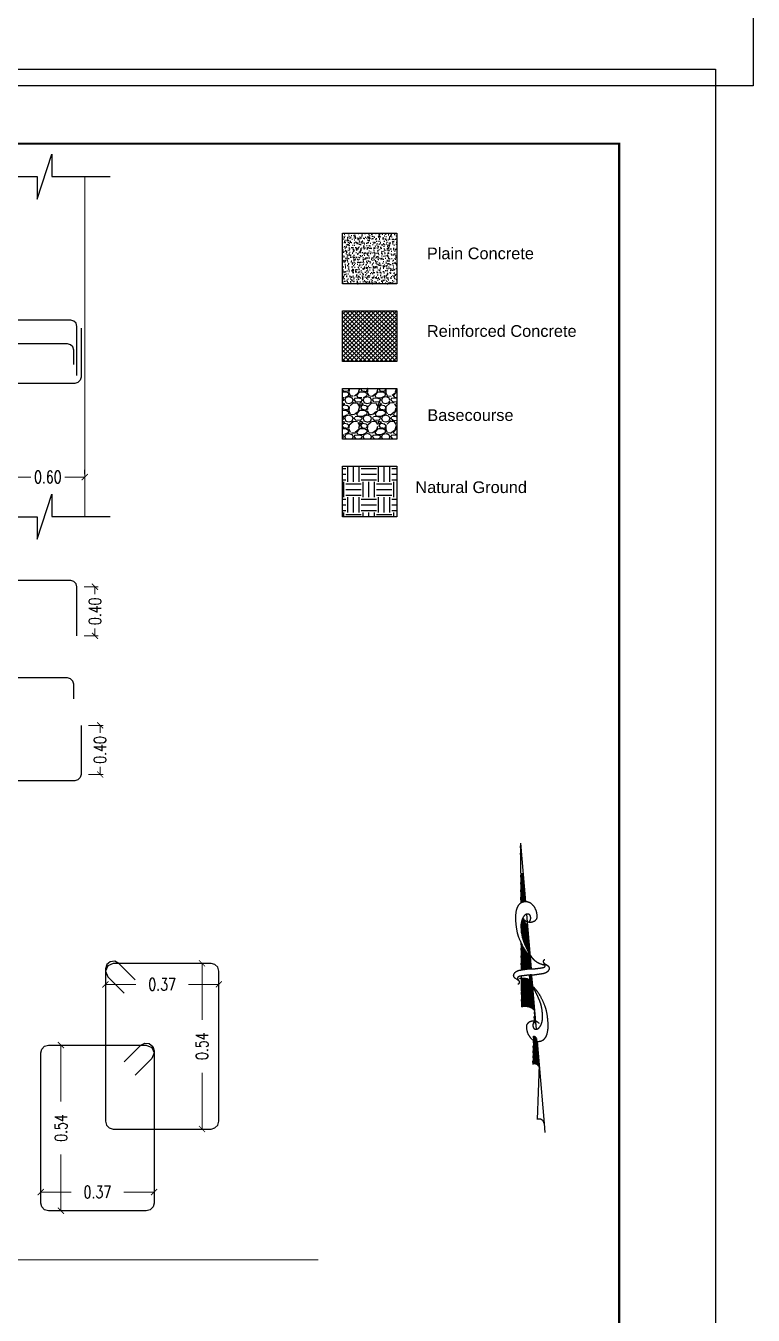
# Model space of a CAD drawing. Extents: x 166525 to 167198, y 178739 to 179747.
# Drawn here: x 167091.81 to 167103.66, y 179248.73 to 179269.75 of the extents above; entities that cross this region are included whole.
import ezdxf

# ---------------------------------------------------------------- set-up
doc = ezdxf.new("R2010")
doc.units = 0
doc.header["$MEASUREMENT"] = 0
doc.linetypes.add('AUSGEZOGEN', pattern=[0])
doc.linetypes.add('HIDDEN', pattern=[9.525, 6.35, -3.175])
doc.layers.get('0').update_dxf_attribs({"linetype": 'CONTINUOUS'})
doc.layers.get('DEFPOINTS').update_dxf_attribs({"linetype": 'CONTINUOUS'})
for name, color, linetype in [('000FRAME', 7, 'CONTINUOUS'), ('006COL', 5, 'CONTINUOUS'), ('007HATH', 8, 'CONTINUOUS'), ('1622', 7, 'HIDDEN'), ('COVER', 7, 'CONTINUOUS'), ('EBENE0', 7, 'AUSGEZOGEN'), ('FRAME', 2, 'CONTINUOUS'), ('Line 1', 2, 'CONTINUOUS'), ('MHATCH', 8, 'CONTINUOUS'), ('REBARS', 2, 'CONTINUOUS'), ('TXT', 6, 'CONTINUOUS')]:
    doc.layers.add(name, color=color, linetype=linetype)
doc.layers.add('BEAM', color=6, linetype='CONTINUOUS', lineweight=13)
doc.styles.add('DIM', font='simplex.shx', dxfattribs={"width": 0.75})
doc.dimstyles.new('MUTASIM', dxfattribs={"dimscale": 0.9995, "dimtxt": 0.2, "dimasz": 0.1, "dimexe": 0.05, "dimexo": 0.12, "dimgap": 0.05, "dimtad": 0, "dimzin": 0, "dimdsep": 46, "dimtxsty": 'DIM', "dimblk": 'ARCHTICK', "dimcen": 0.09, "dimclrd": 35, "dimclre": 33, "dimclrt": 256, "dimazin": 0, "dimtfac": 1, "dimtofl": 0, "dimtmove": 1, "dimatfit": 3, "dimfxl": 0.18, "dimtolj": 1, "dimtzin": 0, "dimlwd": 13, "dimlwe": 9, "dimarcsym": 0})

# ---------------------------------------------------------------- blocks, each defined once
blk = doc.blocks.new('_ARCHTICK')
at = {"color": 0, "linetype": 'ByBlock', "const_width": 0.15}
blk.add_lwpolyline([(-0.5, -0.5), (0.5, 0.5)], dxfattribs=at)
blk = doc.blocks.new('*D1808')
at = {"layer": 'BEAM', "color": 33, "lineweight": 9, "transparency": 16777216}
for p, q in [((167094.708, 179254.465), (167094.631, 179254.465)), ((167094.708, 179251.765), (167094.631, 179251.765))]:
    blk.add_line(p, q, dxfattribs=at)
at = {"layer": 'BEAM', "color": 35, "lineweight": 13, "transparency": 16777216}
for p, q in [((167094.681, 179254.465), (167094.681, 179253.546)), ((167094.681, 179251.765), (167094.681, 179252.683))]:
    blk.add_line(p, q, dxfattribs=at)
at = {"layer": 'DEFPOINTS', "color": 0, "transparency": 16777216}
for p in [(167094.681, 179254.465), (167094.828, 179254.465), (167094.828, 179251.765)]:
    blk.add_point(p, dxfattribs=at)
at = {"layer": 'BEAM', "color": 35, "lineweight": 13, "transparency": 16777216, "xscale": 0.09995000000000001, "yscale": 0.09995000000000001, "zscale": 0.09995000000000001}
for p, rotation in [((167094.681, 179254.465), 90), ((167094.681, 179251.765), 270)]:
    blk.add_blockref('_ARCHTICK', p, dxfattribs=dict(at, rotation=rotation))
at = {"layer": 'BEAM', "transparency": 16777216, "insert": (167094.681, 179253.115), "char_height": 0.1999, "attachment_point": 5, "rotation": 90, "style": 'DIM'}
blk.add_mtext('\\A1;0.54', dxfattribs=at)
blk = doc.blocks.new('*D1809')
at = {"layer": 'BEAM', "color": 33, "lineweight": 9, "transparency": 16777216}
for p, q in [((167093.106, 179254.218), (167093.106, 179254.073)), ((167094.955, 179254.218), (167094.955, 179254.073))]:
    blk.add_line(p, q, dxfattribs=at)
at = {"layer": 'BEAM', "color": 35, "lineweight": 13, "transparency": 16777216}
for p, q in [((167093.106, 179254.123), (167093.602, 179254.123)), ((167094.955, 179254.123), (167094.459, 179254.123))]:
    blk.add_line(p, q, dxfattribs=at)
at = {"layer": 'DEFPOINTS', "color": 0, "transparency": 16777216}
for p in [(167093.106, 179254.338), (167094.955, 179254.338), (167094.955, 179254.123)]:
    blk.add_point(p, dxfattribs=at)
at = {"layer": 'BEAM', "color": 35, "lineweight": 13, "transparency": 16777216, "xscale": 0.09995000000000001, "yscale": 0.09995000000000001, "zscale": 0.09995000000000001, "rotation": 180}
blk.add_blockref('_ARCHTICK', (167093.106, 179254.123), dxfattribs=at)
at = {"layer": 'BEAM', "color": 35, "lineweight": 13, "transparency": 16777216, "xscale": 0.09995000000000001, "yscale": 0.09995000000000001, "zscale": 0.09995000000000001}
blk.add_blockref('_ARCHTICK', (167094.955, 179254.123), dxfattribs=at)
at = {"layer": 'BEAM', "transparency": 16777216, "insert": (167094.031, 179254.123), "char_height": 0.1999, "attachment_point": 5, "style": 'DIM'}
blk.add_mtext('\\A1;0.37', dxfattribs=at)
blk = doc.blocks.new('*D1810')
at = {"layer": 'BEAM', "color": 33, "lineweight": 9, "transparency": 16777216}
for p, q in [((167092.052, 179250.678), (167092.052, 179250.787)), ((167093.9, 179250.678), (167093.9, 179250.787))]:
    blk.add_line(p, q, dxfattribs=at)
at = {"layer": 'BEAM', "color": 35, "lineweight": 13, "transparency": 16777216}
for p, q in [((167092.052, 179250.737), (167092.547, 179250.737)), ((167093.9, 179250.737), (167093.404, 179250.737))]:
    blk.add_line(p, q, dxfattribs=at)
at = {"layer": 'DEFPOINTS', "color": 0, "transparency": 16777216}
for p in [(167092.052, 179250.558), (167093.9, 179250.737), (167093.9, 179250.558)]:
    blk.add_point(p, dxfattribs=at)
at = {"layer": 'BEAM', "color": 35, "lineweight": 13, "transparency": 16777216, "xscale": 0.09995000000000001, "yscale": 0.09995000000000001, "zscale": 0.09995000000000001, "rotation": 180}
blk.add_blockref('_ARCHTICK', (167092.052, 179250.737), dxfattribs=at)
at = {"layer": 'BEAM', "color": 35, "lineweight": 13, "transparency": 16777216, "xscale": 0.09995000000000001, "yscale": 0.09995000000000001, "zscale": 0.09995000000000001}
blk.add_blockref('_ARCHTICK', (167093.9, 179250.737), dxfattribs=at)
at = {"layer": 'BEAM', "transparency": 16777216, "insert": (167092.976, 179250.737), "char_height": 0.1999, "attachment_point": 5, "style": 'DIM'}
blk.add_mtext('\\A1;0.37', dxfattribs=at)
blk = doc.blocks.new('*D1811')
at = {"layer": 'BEAM', "color": 33, "lineweight": 9, "transparency": 16777216}
for p, q in [((167092.299, 179253.131), (167092.431, 179253.131)), ((167092.299, 179250.431), (167092.431, 179250.431))]:
    blk.add_line(p, q, dxfattribs=at)
at = {"layer": 'BEAM', "color": 35, "lineweight": 13, "transparency": 16777216}
for p, q in [((167092.381, 179253.131), (167092.381, 179252.213)), ((167092.381, 179250.431), (167092.381, 179251.349))]:
    blk.add_line(p, q, dxfattribs=at)
at = {"layer": 'DEFPOINTS', "color": 0, "transparency": 16777216}
for p in [(167092.179, 179253.131), (167092.381, 179253.131), (167092.179, 179250.431)]:
    blk.add_point(p, dxfattribs=at)
at = {"layer": 'BEAM', "color": 35, "lineweight": 13, "transparency": 16777216, "xscale": 0.09995000000000001, "yscale": 0.09995000000000001, "zscale": 0.09995000000000001}
for p, rotation in [((167092.381, 179253.131), 90), ((167092.381, 179250.431), 270)]:
    blk.add_blockref('_ARCHTICK', p, dxfattribs=dict(at, rotation=rotation))
at = {"layer": 'BEAM', "transparency": 16777216, "insert": (167092.381, 179251.781), "char_height": 0.1999, "attachment_point": 5, "rotation": 90, "style": 'DIM'}
blk.add_mtext('\\A1;0.54', dxfattribs=at)
blk = doc.blocks.new('*D1614')
at = {"layer": 'BEAM', "color": 33, "lineweight": 9, "transparency": 16777216}
for p, q in [((167091.568, 179262.511), (167091.568, 179262.441)), ((167092.768, 179262.511), (167092.768, 179262.441))]:
    blk.add_line(p, q, dxfattribs=at)
at = {"layer": 'BEAM', "color": 35, "lineweight": 13, "transparency": 16777216}
for p, q in [((167091.568, 179262.391), (167091.89, 179262.391)), ((167092.768, 179262.391), (167092.447, 179262.391))]:
    blk.add_line(p, q, dxfattribs=at)
at = {"layer": 'DEFPOINTS', "color": 0, "transparency": 16777216}
for p in [(167091.568, 179262.391), (167092.768, 179262.391), (167092.768, 179262.391)]:
    blk.add_point(p, dxfattribs=at)
at = {"layer": 'BEAM', "color": 35, "lineweight": 13, "transparency": 16777216, "xscale": 0.09995000000000001, "yscale": 0.09995000000000001, "zscale": 0.09995000000000001, "rotation": 180}
blk.add_blockref('_ARCHTICK', (167091.568, 179262.391), dxfattribs=at)
at = {"layer": 'BEAM', "color": 35, "lineweight": 13, "transparency": 16777216, "xscale": 0.09995000000000001, "yscale": 0.09995000000000001, "zscale": 0.09995000000000001}
blk.add_blockref('_ARCHTICK', (167092.768, 179262.391), dxfattribs=at)
at = {"layer": 'BEAM', "transparency": 16777216, "insert": (167092.168, 179262.391), "char_height": 0.1999, "attachment_point": 5, "style": 'DIM'}
blk.add_mtext('\\A1;0.60', dxfattribs=at)
blk = doc.blocks.new('*D1813')
at = {"layer": 'BEAM', "color": 33, "lineweight": 9, "transparency": 16777216}
for p, q in [((167092.762, 179260.603), (167092.986, 179260.603)), ((167092.762, 179259.803), (167092.986, 179259.803))]:
    blk.add_line(p, q, dxfattribs=at)
at = {"layer": 'BEAM', "color": 35, "lineweight": 13, "transparency": 16777216}
for p, q in [((167092.936, 179260.603), (167092.936, 179260.481)), ((167092.936, 179259.803), (167092.936, 179259.924))]:
    blk.add_line(p, q, dxfattribs=at)
at = {"layer": 'DEFPOINTS', "color": 0, "transparency": 16777216}
for p in [(167092.642, 179260.603), (167092.642, 179259.803), (167092.936, 179259.803)]:
    blk.add_point(p, dxfattribs=at)
at = {"layer": 'BEAM', "color": 35, "lineweight": 13, "transparency": 16777216, "xscale": 0.09995000000000001, "yscale": 0.09995000000000001, "zscale": 0.09995000000000001}
for p, rotation in [((167092.936, 179260.603), 90), ((167092.936, 179259.803), 270)]:
    blk.add_blockref('_ARCHTICK', p, dxfattribs=dict(at, rotation=rotation))
at = {"layer": 'BEAM', "transparency": 16777216, "insert": (167092.936, 179260.203), "char_height": 0.1999, "attachment_point": 5, "rotation": 90, "style": 'DIM'}
blk.add_mtext('\\A1;0.40', dxfattribs=at)
blk = doc.blocks.new('*D1814')
at = {"layer": 'BEAM', "color": 33, "lineweight": 9, "transparency": 16777216}
for p, q in [((167092.829, 179258.344), (167093.07, 179258.344)), ((167092.829, 179257.544), (167093.07, 179257.544))]:
    blk.add_line(p, q, dxfattribs=at)
at = {"layer": 'BEAM', "color": 35, "lineweight": 13, "transparency": 16777216}
for p, q in [((167093.02, 179258.344), (167093.02, 179258.222)), ((167093.02, 179257.544), (167093.02, 179257.666))]:
    blk.add_line(p, q, dxfattribs=at)
at = {"layer": 'DEFPOINTS', "color": 0, "transparency": 16777216}
for p in [(167092.709, 179258.344), (167092.709, 179257.544), (167093.02, 179257.544)]:
    blk.add_point(p, dxfattribs=at)
at = {"layer": 'BEAM', "color": 35, "lineweight": 13, "transparency": 16777216, "xscale": 0.09995000000000001, "yscale": 0.09995000000000001, "zscale": 0.09995000000000001}
for p, rotation in [((167093.02, 179258.344), 90), ((167093.02, 179257.544), 270)]:
    blk.add_blockref('_ARCHTICK', p, dxfattribs=dict(at, rotation=rotation))
at = {"layer": 'BEAM', "transparency": 16777216, "insert": (167093.02, 179257.944), "char_height": 0.1999, "attachment_point": 5, "rotation": 90, "style": 'DIM'}
blk.add_mtext('\\A1;0.40', dxfattribs=at)
blk = doc.blocks.new('*X247')
for p, q in [((3076.61, 780.5), (3078.15, 780.5)), ((3076.62, 780.37), (3079.78, 780.37)), ((3076.62, 780.25), (3081.41, 780.25)), ((3076.63, 780.12), (3082.51, 780.12)), ((3076.63, 780), (3082.18, 780)), ((3076.64, 779.87), (3081.86, 779.87)), ((3076.64, 779.75), (3081.54, 779.75)), ((3076.65, 779.62), (3081.32, 779.62)), ((3076.65, 779.5), (3081.12, 779.5)), ((3076.66, 779.38), (3080.91, 779.38)), ((3076.66, 779.25), (3080.7, 779.25)), ((3076.67, 779.12), (3080.49, 779.12)), ((3076.67, 779), (3080.28, 779)), ((3076.68, 778.88), (3080.11, 778.88)), ((3076.68, 778.75), (3079.95, 778.75)), ((3076.69, 778.62), (3079.78, 778.62)), ((3076.69, 778.5), (3079.62, 778.5))]:
    blk.add_line(p, q)
blk = doc.blocks.new('*X248')
for p, q in [((3080.02, 778.5), (3088.76, 778.5)), ((3080.3, 778.62), (3088.68, 778.62)), ((3080.58, 778.75), (3088.59, 778.75)), ((3080.86, 778.88), (3088.51, 778.88)), ((3081.19, 779), (3088.42, 779)), ((3081.53, 779.12), (3088.28, 779.12)), ((3081.87, 779.25), (3088.06, 779.25)), ((3082.21, 779.38), (3087.85, 779.38)), ((3082.58, 779.5), (3087.64, 779.5)), ((3083.06, 779.62), (3087.25, 779.62)), ((3083.71, 779.75), (3086.79, 779.75)), ((3084.78, 779.88), (3085.13, 779.88))]:
    blk.add_line(p, q)
blk = doc.blocks.new('*X249')
for p, q in [((3091.38, 779.38), (3092.65, 779.38)), ((3091.4, 779.25), (3094.25, 779.25)), ((3091.43, 779.12), (3095.86, 779.12)), ((3091.46, 779), (3097.47, 779)), ((3091.49, 778.88), (3099.07, 778.88)), ((3091.5, 778.75), (3100.68, 778.75)), ((3091.52, 778.62), (3102.29, 778.62)), ((3091.53, 778.5), (3103.9, 778.5))]:
    blk.add_line(p, q)
blk = doc.blocks.new('*X250')
for p, q in [((3068.54, 781.25), (3068.54, 781.25)), ((3067.58, 778.5), (3072.76, 778.5)), ((3067.72, 778.62), (3072.95, 778.62)), ((3067.86, 778.75), (3073.15, 778.75)), ((3067.96, 778.88), (3073.34, 778.88)), ((3068.06, 779), (3075.37, 779)), ((3068.15, 779.12), (3075.37, 779.12)), ((3068.23, 779.25), (3075.37, 779.25)), ((3068.3, 779.37), (3075.37, 779.37)), ((3068.37, 779.5), (3075.37, 779.5)), ((3068.41, 779.62), (3075.37, 779.62)), ((3068.45, 779.75), (3075.36, 779.75)), ((3068.49, 779.88), (3075.35, 779.88)), ((3068.51, 780), (3075.35, 780)), ((3068.53, 780.12), (3075.34, 780.12)), ((3068.54, 781.12), (3070.15, 781.12)), ((3068.55, 781), (3071.75, 781)), ((3068.55, 780.87), (3073.36, 780.87)), ((3068.55, 780.25), (3075.33, 780.25)), ((3068.56, 780.75), (3074.97, 780.75)), ((3068.56, 780.62), (3075.3, 780.62)), ((3068.56, 780.5), (3075.31, 780.5)), ((3068.56, 780.37), (3075.32, 780.37)), ((3072.97, 778.5), (3075.36, 778.5)), ((3073.11, 778.62), (3075.36, 778.62)), ((3073.24, 778.75), (3075.37, 778.75)), ((3073.38, 778.88), (3075.37, 778.88))]:
    blk.add_line(p, q)
blk = doc.blocks.new('*X251')
for p, q in [((3042.85, 778.5), (3055.11, 778.5)), ((3043.11, 778.62), (3054.04, 778.62)), ((3043.27, 778.75), (3052.96, 778.75)), ((3043.38, 778.88), (3051.89, 778.88)), ((3043.46, 779), (3050.82, 779)), ((3043.52, 779.12), (3049.75, 779.12)), ((3043.56, 779.25), (3048.68, 779.25)), ((3043.57, 779.75), (3044.39, 779.75)), ((3043.58, 779.38), (3047.61, 779.38)), ((3043.59, 779.62), (3045.46, 779.62)), ((3043.59, 779.5), (3046.54, 779.5))]:
    blk.add_line(p, q)
blk = doc.blocks.new('A$C12DB153C')
for p, q in [((0.781, 12.46), (0.582, 9.895)), ((0.781, 12.46), (0.781, 9.931)), ((0.511, 8.989), (0.497, 8.815)), ((0.785, 9.399), (0.781, 7.041)), ((0.432, 7.986), (0.358, 7.014)), ((0.448, 8.19), (0.432, 7.986)), ((0.338, 6.768), (0.236, 5.451)), ((0.781, 6.781), (0.781, 6.749)), ((0.781, 6.749), (0.781, 6.305)), ((0.781, 6.26), (0.781, 6.107)), ((0.781, 6.107), (0.781, 5.257)), ((0.781, 5.257), (0.781, 4.447)), ((0.778, 3.924), (0.781, 2.92)), ((0.781, 2.92), (0.508, 0.584)), ((0.781, 2.92), (0.781, 0.389)), ((0.781, 0.389), (0.781, 0))]:
    blk.add_line(p, q)
for points in [[(0.676, 9.164, 0.077736), (0.764, 9.092, 0.07962), (0.868, 9.053, 0.096266), (1.012, 9.051, 0.100752), (1.141, 9.102, 0.224486), (1.229, 9.247, 0.11255), (1.191, 9.571, 0.100563), (1.05, 9.804, 0.134878), (0.877, 9.914, 0.132719), (0.65, 9.92, 0.155229), (0.484, 9.819, 0.101616), (0.362, 9.605, 0.067278), (0.295, 9.239, 0.034332), (0.306, 8.748, 0.050354), (0.37, 8.419, 0.032541), (0.525, 8.005, 0.044988), (0.682, 7.726, 0.025546), (0.788, 7.588, 0.017117), (0.963, 7.396, 0.06565), (1.105, 7.284, 0.042468), (1.356, 7.163)], [(0.87, 9.052, 0.076919), (0.918, 9.114, 0.080527), (0.944, 9.185, 0.088695), (0.946, 9.298, 0.141897), (0.915, 9.363, 0.152973), (0.856, 9.398, 0.126446), (0.774, 9.397, 0.120122), (0.692, 9.351, 0.080483), (0.606, 9.242, 0.067361), (0.526, 9.036, 0.059891), (0.497, 8.79, 0.028199), (0.516, 8.469, 0.039094), (0.561, 8.24, 0.016831), (0.608, 8.091, 0.008651), (0.715, 7.805, 0.03625), (0.784, 7.661, 0.021578), (0.927, 7.434)], [(1.401, 7.383, 0.155222), (1.341, 7.349, 0.230745), (1.327, 7.304, 0.039788), (1.337, 7.264, 0.040789), (1.353, 7.227, 0.05365), (1.371, 7.199, -0.067543), (1.39, 7.171, -0.159888), (1.397, 7.118, -0.204389), (1.374, 7.082, -0.067398), (1.339, 7.065, -0.052215), (1.289, 7.055, -0.013577), (1.202, 7.048, -0.005027), (0.966, 7.039, -0.010776), (0.904, 7.038, -0.005653), (0.785, 7.041)], [(0.785, 6.784, 0.004821), (0.897, 6.784, 0.00885), (0.957, 6.786, 0.005772), (1.183, 6.8, 0.010588), (1.306, 6.811, 0.071206), (1.407, 6.838, 0.064975), (1.507, 6.896, 0.103615), (1.56, 6.958, 0.157116), (1.57, 7.013, 0.084448), (1.553, 7.071, 0.119022), (1.525, 7.104), (1.413, 7.186), (1.35, 7.233)], [(0.785, 7.041, 0.004821), (0.674, 7.04, 0.00885), (0.613, 7.039, 0.005772), (0.387, 7.025, 0.010588), (0.264, 7.013, 0.071206), (0.163, 6.987, 0.064975), (0.064, 6.929, 0.103615), (0.01, 6.866, 0.157116), (0, 6.812, 0.084448), (0.018, 6.754, 0.119022), (0.046, 6.72), (0.158, 6.638), (0.221, 6.592)], [(0.169, 6.441, 0.155222), (0.229, 6.475, 0.230745), (0.243, 6.52, 0.039788), (0.233, 6.561, 0.040789), (0.218, 6.598, 0.05365), (0.199, 6.626, -0.067543), (0.18, 6.654, -0.159888), (0.173, 6.707, -0.204389), (0.197, 6.742, -0.067398), (0.232, 6.759, -0.052215), (0.281, 6.77, -0.013577), (0.368, 6.776, -0.005027), (0.605, 6.786, -0.010776), (0.667, 6.787, -0.005653), (0.785, 6.784)], [(0.932, 4.685, 0.077736), (0.843, 4.756, 0.07962), (0.739, 4.796, 0.096266), (0.595, 4.798, 0.100752), (0.467, 4.747, 0.224486), (0.378, 4.602, 0.11255), (0.416, 4.278, 0.100563), (0.557, 4.044, 0.134878), (0.731, 3.935, 0.132719), (0.957, 3.929, 0.155229), (1.123, 4.029, 0.101616), (1.246, 4.244, 0.067278), (1.312, 4.609, 0.034332), (1.301, 5.101, 0.050354), (1.237, 5.43, 0.032541), (1.082, 5.844, 0.044988), (0.925, 6.122, 0.025546), (0.819, 6.261, 0.017117), (0.644, 6.453, 0.06565), (0.502, 6.565, 0.042468), (0.251, 6.686)], [(0.737, 4.796, 0.076919), (0.689, 4.735, 0.080527), (0.663, 4.664, 0.088695), (0.661, 4.551, 0.141897), (0.692, 4.486, 0.152973), (0.751, 4.451, 0.126446), (0.833, 4.452, 0.120122), (0.915, 4.498, 0.080483), (1.001, 4.607, 0.067361), (1.081, 4.813, 0.059891), (1.11, 5.059, 0.028199), (1.091, 5.38, 0.039094), (1.046, 5.608, 0.016831), (0.999, 5.758, 0.008651), (0.893, 6.044, 0.03625), (0.824, 6.188, 0.021578), (0.681, 6.415)]]:
    blk.add_lwpolyline(points, format="xyb")
for centre, radius, start, end in [((0.339, 4.884), 0.578, 40.1394, 100.2647), ((0.574, 0.389), 0.208, 0.0614, 108.1897)]:
    blk.add_arc(centre, radius, start, end)
at = {"xscale": 0.1946880000177771, "yscale": 0.1946880000177771, "zscale": 0.1946880000177771, "rotation": 90}
for name, p in [('*X249', (152.336, -591.954)), ('*X248', (152.336, -591.954)), ('*X247', (152.336, -591.954)), ('*X250', (152.336, -591.954)), ('*X251', (152.336, -589.592))]:
    blk.add_blockref(name, p, dxfattribs=at)

msp = doc.modelspace()

# ---------------------------------------------------------------- hatches: boundary and pattern name
at = {"linetype": 'Continuous'}
h = msp.add_hatch(dxfattribs=at)
h.set_pattern_fill('EARTH', color=8, style=0)
h.set_pattern_definition([(0, (430.27345, 13.3449), (0.25, 0.25), [0.25, -0.25]), (0, (430.27345, 13.43866), (0.25, 0.25), [0.25, -0.25]), (0, (430.27345, 13.5324), (0.25, 0.25), [0.25, -0.25]), (90, (430.3047, 13.56366), (-0.25, 0.25), [0.25, -0.25]), (90, (430.39845, 13.56366), (-0.25, 0.25), [0.25, -0.25]), (90, (430.4922, 13.56366), (-0.25, 0.25), [0.25, -0.25])])
h.paths.add_polyline_path([(167097.8555, 179262.56971), (167096.97314, 179262.56971), (167096.97314, 179261.74306), (167097.8555, 179261.74306)])
at = {"layer": '006COL'}
h = msp.add_hatch(dxfattribs=at)
h.set_pattern_fill('ANSI37', color=8, scale=0.38995, angle=90, style=0)
h.set_pattern_definition([(135, (166966.49689, 179143.73791), (-0.034467066, -0.034467066), []), (225, (166966.49689, 179143.73791), (0.034467066, -0.034467066), [])])
h.paths.add_polyline_path([(167096.97314, 179265.10055), (167096.97314, 179264.27389), (167097.8555, 179264.27389), (167097.8555, 179265.10055)])
at = {"layer": '007HATH'}
h = msp.add_hatch(dxfattribs=at)
h.set_pattern_fill('AR-CONC', color=8, scale=0.015598, angle=270, style=0)
h.set_pattern_definition([(320, (166970.36789, 179142.98479), (-0.009788086, -0.11187834), [0.01169851, -0.12868361]), (265, (166970.36789, 179142.98479), (0.11732703, 0.02164245), [0.00935881, -0.10294689]), (10.451444, (166970.36707, 179142.97546), (0.10753894, -0.09023589), [0.009942204, -0.10936424]), (316.1842, (166970.39909, 179142.98479), (-0.02581772, -0.16646845), [0.01754777, -0.19302542]), (6.63564, (166970.39694, 179142.97091), (0.15194315, -0.1457887), [0.01491331, -0.16404645]), (261.18416, (166970.39909, 179142.98479), (0.15194315, -0.1457887), [0.01403821, -0.15442033]), (291, (166970.39129, 179142.96919), (-0.06280055, -0.09310564), [0.01169851, -0.12868361]), (236, (166970.39129, 179142.96919), (0.113109, -0.03795236), [0.00935881, -0.10294689]), (341.451445, (166970.38605, 179142.96143), (0.05030845, -0.131058), [0.0099422, -0.10936424]), (307.5, (166970.36789, 179142.984786), (0.051924828, -0.001896696), [0, -0.101699048, 0, -0.10450669, 0, -0.10333684]), (277.5, (166970.36789, 179142.984786), (0.061520392, -0.041033622), [0, -0.059584411, 0, -0.099359346, 0, -0.039384984]), (237.5, (166970.36789, 179143.01957), (-0.003518112, -0.083265695), [0, -0.038995034, 0, -0.121664505, 0, -0.16143944]), (227.5, (166970.36789, 179143.03517), (0.01561439, -0.090965457), [0, -0.050693544, 0, -0.08079771, 0, -0.1146454])])
h.paths.add_polyline_path([(167097.8555, 179266.36597), (167096.97314, 179266.36597), (167096.97314, 179265.53931), (167097.8555, 179265.53931)])
at = {"layer": 'Line 1', "linetype": 'Continuous'}
h = msp.add_hatch(dxfattribs=at)
h.set_pattern_fill('GRAVEL', color=8, scale=0.3, style=0)
h.set_pattern_definition([(228.012787504, (430.489452, 13.644909), (-2.4, -2.7), [0.0403608, -3.99572641412]), (184.969740728, (430.462452, 13.614909), (3.6, 0.3), [0.0692604, -6.85677742837]), (132.510447078, (430.393452, 13.608909), (3, -3.3), [0.0488364, -4.83480977883]), (267.273689006, (430.276452, 13.533909), (0.3, 6), [0.0630714, -6.2440674125]), (292.833654178, (430.273452, 13.470909), (-1.5, 3.6), [0.0618465, -6.12281193843]), (357.273689006, (430.297452, 13.413909), (-6, 0.3), [0.0630714, -6.2440674125]), (37.6942404667, (430.360452, 13.410909), (-3.9, -3), [0.0834087, -8.25745456467]), (72.255328375, (430.426452, 13.461909), (2.1, 6.6), [0.0787464, -7.79589644904]), (121.429565615, (430.450452, 13.536909), (-2.4, 3.9), [0.063285, -6.26522193292]), (175.236358309, (430.417452, 13.590909), (3.3, -0.3), [0.0722496, -3.54022877364]), (222.397437798, (430.345452, 13.596909), (-3.6, -3.3), [0.0934344, -9.25001250144]), (138.814074834, (430.573452, 13.53091), (-2.1, 1.8), [0.0318903, -3.15715344382]), (171.46923439, (430.549452, 13.551909), (3.9, -0.6), [0.0606711, -6.00645342485]), (225, (430.48945, 13.5609), (-3e-17, -0.3), [0.0424263, -0.3818377687]), (203.198590514, (430.468452, 13.59691), (1.5, 0.6), [0.0228474, -2.26188453176]), (291.801409486, (430.44745, 13.58791), (-0.3, 0.9), [0.0323109, -1.58323854214]), (30.963756532, (430.45945, 13.55791), (0.9, 0.6), [0.0524787, -1.69680686845]), (161.565051177, (430.50445, 13.58491), (0.6, -0.3), [0.0379473, -0.91073599805]), (16.389540334, (430.273452, 13.587909), (3, 0.9), [0.05316, -5.262853544]), (70.346175942, (430.324452, 13.602909), (-1.2000000000004, -3.300000000001), [0.0445983, -4.4152223242]), (293.198590514, (430.504452, 13.64491), (-0.6, 1.5), [0.0456945, -2.23903743176]), (343.610459666, (430.522452, 13.602909), (-3, 0.9), [0.05316, -5.262853544]), (339.44395478, (430.273452, 13.40191), (-1.5, 0.6), [0.051264, -2.5119371236]), (294.775140569, (430.321452, 13.383909), (-1.5, 3.3), [0.0429534, -4.252392919]), (66.801409486, (430.507452, 13.34491), (0.6, 1.5), [0.0456945, -2.23903743176]), (17.354024636, (430.525452, 13.386909), (-3.9, -1.2), [0.0502893, -4.97862708427]), (69.44395478, (430.360452, 13.34491), (-0.6, -1.5), [0.025632, -2.5375691236]), (101.309932474, (430.48945, 13.34491), (-0.3, 1.2), [0.015297, -1.51440885408]), (165.963756532, (430.48645, 13.35991), (0.9, -0.3), [0.0618465, -1.1750851877]), (186.009005957, (430.426452, 13.374909), (3, 0.3), [0.057315, -5.67417695236]), (303.690067526, (430.45945, 13.53091), (-0.3, 0.6), [0.0432666, -1.03839878264]), (353.157226587, (430.483452, 13.494909), (5.1, -0.6), [0.0755382, -7.4782687872]), (60.945395901, (430.558452, 13.48591), (-1.2, -2.1), [0.0308868, -3.0578022423]), (90, (430.57345, 13.5129), (-0.3, 0.3), [0.018, -0.282]), (120.256437164, (430.420452, 13.383909), (1.2, -2.1), [0.0416772, -4.12605599683]), (48.012787504, (430.399452, 13.419909), (2.4, 2.7), [0.0807216, -3.95536561412]), (0, (430.45345, 13.4799), (0.3, 0.3), [0.078, -0.222]), (325.304846469, (430.531452, 13.479909), (3, -2.1), [0.0474342, -4.69598229025]), (254.054604099, (430.570452, 13.45291), (-0.3, -1.2), [0.0436806, -2.1403523668]), (207.645975364, (430.558452, 13.410909), (-5.7, -3), [0.0711195, -7.04084225468]), (175.42607874, (430.495452, 13.377909), (-3.9, 0.3), [0.0752397, -7.4487220224])])
h.paths.add_polyline_path([(167097.8555, 179263.83513), (167096.97314, 179263.83513), (167096.97314, 179263.00847), (167097.8555, 179263.00847)])

# ---------------------------------------------------------------- linework, layer by layer
at = {"layer": '000FRAME', "color": 7}
for points in [[(167097.8555, 179266.36597), (167097.8555, 179265.53931), (167096.97314, 179265.53931), (167096.97314, 179266.36597)], [(167097.8555, 179265.10055), (167097.8555, 179264.27389), (167096.97314, 179264.27389), (167096.97314, 179265.10055)], [(167097.8555, 179263.83513), (167097.8555, 179263.00847), (167096.97314, 179263.00847), (167096.97314, 179263.83513)], [(167097.8555, 179262.56971), (167097.8555, 179261.74306), (167096.97314, 179261.74306), (167096.97314, 179262.56971)]]:
    msp.add_lwpolyline(points, close=True, dxfattribs=at)
at = {"layer": 'BEAM'}
msp.add_line((167092.76832, 179267.2915), (167092.76832, 179261.74675), dxfattribs=at)
at = {"layer": 'COVER', "flags": 128}
for points in [[(167043.74335, 179311.08886), (167103.6646, 179311.08886), (167103.6646, 179268.76636), (167043.74335, 179268.76636)], [(167043.12657, 179269.038), (167103.04782, 179269.038), (167103.04782, 179226.7155), (167043.12657, 179226.7155)]]:
    msp.add_lwpolyline(points, close=True, dxfattribs=at)
at = {"layer": 'EBENE0', "color": 8, "linetype": 'AUSGEZOGEN'}
for p, q in [((167091.99358, 179266.92332), (167092.23155, 179267.65482)), ((167092.23155, 179267.65482), (167092.23155, 179267.2915)), ((167091.11494, 179267.28907), (167091.99358, 179267.28907)), ((167091.99358, 179267.28907), (167091.99358, 179266.92332)), ((167092.23155, 179267.2915), (167093.1834, 179267.2915)), ((167091.99358, 179261.37856), (167092.23155, 179262.11007)), ((167092.23155, 179262.11007), (167092.23155, 179261.74675)), ((167091.11494, 179261.74432), (167091.99358, 179261.74432)), ((167091.99358, 179261.74432), (167091.99358, 179261.37856)), ((167092.23155, 179261.74675), (167093.1834, 179261.74675))]:
    msp.add_line(p, q, dxfattribs=at)
at = {"layer": 'FRAME', "color": 8, "linetype": 'Continuous', "lineweight": 0}
msp.add_line((167096.57581, 179249.63165), (167070.4189, 179249.63165), dxfattribs=at)
at = {"layer": 'MHATCH', "const_width": 0.03562, "flags": 128}
msp.add_lwpolyline([(167044.69407, 179267.82675), (167101.48032, 179267.82675), (167101.48032, 179227.92675), (167044.69407, 179227.92675)], close=True, dxfattribs=at)
at = {"layer": 'MHATCH'}
msp.add_lwpolyline([(167045.05032, 179267.82675), (167101.48032, 179267.82675), (167101.48032, 179227.92675)], dxfattribs=at)
at = {"layer": 'REBARS'}
for points in [[(167092.64186, 179264.04643), (167092.64186, 179264.84643), (167092.62825, 179264.89723), (167092.59106, 179264.93442), (167092.54026, 179264.94803), (167074.14266, 179264.94803), (167074.09186, 179264.93442), (167074.05467, 179264.89723), (167074.04106, 179264.84643), (167074.04106, 179264.04643)], [(167092.70902, 179264.8201), (167092.70902, 179264.0201), (167092.69541, 179263.9693), (167092.65822, 179263.93211), (167092.60742, 179263.9185), (167074.20982, 179263.9185), (167074.15902, 179263.93211), (167074.12183, 179263.9693), (167074.10822, 179264.0201), (167074.10822, 179264.8201)], [(167092.59016, 179264.22467), (167092.59016, 179264.46065), (167092.57655, 179264.51145), (167092.53936, 179264.54864), (167092.48856, 179264.56225), (167074.17144, 179264.56225), (167074.12064, 179264.54864), (167074.08345, 179264.51145), (167074.06984, 179264.46065), (167074.06984, 179264.22467)], [(167092.64186, 179259.80252), (167092.64186, 179260.60252), (167092.62825, 179260.65332), (167092.59106, 179260.69051), (167092.54026, 179260.70412), (167074.14266, 179260.70412), (167074.09186, 179260.69051), (167074.05467, 179260.65332), (167074.04106, 179260.60252), (167074.04106, 179259.80252)], [(167092.59016, 179258.77881), (167092.59016, 179259.01479), (167092.57655, 179259.06559), (167092.53936, 179259.10278), (167092.48856, 179259.11639), (167074.17144, 179259.11639), (167074.12064, 179259.10278), (167074.08345, 179259.06559), (167074.06984, 179259.01479), (167074.06984, 179258.77881)], [(167092.70902, 179258.34402), (167092.70902, 179257.54402), (167092.69541, 179257.49322), (167092.65822, 179257.45603), (167092.60742, 179257.44242), (167074.20982, 179257.44242), (167074.15902, 179257.45603), (167074.12183, 179257.49322), (167074.10822, 179257.54402), (167074.10822, 179258.34402)]]:
    msp.add_lwpolyline(points, dxfattribs=at)
for points in [[(167093.59265, 179254.19515, 0), (167093.32324, 179254.46456, 0), (167093.25823, 179254.49933, 0), (167093.18485, 179254.4921, 0), (167093.12785, 179254.44533, 0), (167093.10645, 179254.37477, 0), (167093.10645, 179251.89156, 0), (167093.12346, 179251.82806, 0), (167093.16995, 179251.78157, 0), (167093.23345, 179251.76456, 0), (167094.82767, 179251.76456, 0), (167094.89117, 179251.78157, 0), (167094.93766, 179251.82806, 0), (167094.95467, 179251.89156, 0), (167094.95467, 179254.33756, 0), (167094.93766, 179254.40106, 0), (167094.89117, 179254.44754, 0), (167094.82767, 179254.46456, 0), (167093.23345, 179254.46456, 0), (167093.14365, 179254.42736, 0), (167093.10645, 179254.33756, 0), (167093.14365, 179254.24776, 0), (167093.41306, 179253.97835, 0)], [(167093.41369, 179252.86155, 0), (167093.6831, 179253.13096, 0), (167093.74811, 179253.16573, 0), (167093.82149, 179253.1585, 0), (167093.87849, 179253.11173, 0), (167093.89989, 179253.04117, 0), (167093.89989, 179250.55796, 0), (167093.88287, 179250.49446, 0), (167093.83639, 179250.44797, 0), (167093.77289, 179250.43096, 0), (167092.17867, 179250.43096, 0), (167092.11517, 179250.44797, 0), (167092.06868, 179250.49446, 0), (167092.05167, 179250.55796, 0), (167092.05167, 179253.00396, 0), (167092.06868, 179253.06746, 0), (167092.11517, 179253.11394, 0), (167092.17867, 179253.13096, 0), (167093.77289, 179253.13096, 0), (167093.86269, 179253.09376, 0), (167093.89989, 179253.00396, 0), (167093.86269, 179252.91415, 0), (167093.59328, 179252.64475, 0)]]:
    msp.add_polyline3d(points, dxfattribs=at)

# ---------------------------------------------------------------- block references
at = {"layer": '1622', "color": 2, "linetype": 'Continuous', "xscale": 0.3800000000042175, "yscale": 0.3800000000042175, "zscale": 0.3800000000042175, "rotation": 4.7989117232226}
msp.add_blockref('A$C12DB153C', (167099.97198, 179251.68279), dxfattribs=at)

# ---------------------------------------------------------------- texts
at = {"layer": 'TXT', "color": 7, "char_height": 0.1904466, "width": 2.9052944, "attachment_point": 2}
for s, insert in [('{\\fArial|b0|i0|c0|p34;Plain Concrete}', (167099.21813, 179266.1327)), ('{\\fArial|b0|i0|c0|p34;Reinforced Concrete}', (167099.56591, 179264.86728)), ('{\\fArial|b0|i0|c0|p34;Basecourse }', (167099.0558, 179263.49681)), ('{\\fArial|b0|i0|c0|p34;Natural Ground}', (167099.06758, 179262.32142))]:
    msp.add_mtext(s, dxfattribs=dict(at, insert=insert))

# ---------------------------------------------------------------- dimensions: what is measured, and where the dimension line sits
at = {"layer": 'BEAM'}
for base, p1, p2, text, override, picture, middle in [((167092.76832, 179262.39137), (167091.56832, 179262.39137), (167092.76832, 179262.39137), '0.60', {"dimlfac": 50}, '*D1614', (167092.16832, 179262.39137)), ((167094.95467, 179254.12294), (167093.10645, 179254.33756), (167094.95467, 179254.33756), '0.37', {"dimgap": 0.2, "dimlfac": 20}, '*D1809', (167094.03056, 179254.12294)), ((167093.89989, 179250.73717), (167092.05167, 179250.55796), (167093.89989, 179250.55796), '0.37', {"dimgap": 0.2, "dimlfac": 20}, '*D1810', (167092.97578, 179250.73717))]:
    dim = msp.add_linear_dim(base=base, p1=p1, p2=p2, text=text, dimstyle='MUTASIM', override=override, dxfattribs=at)
    dim.commit()
    dim.dimension.update_dxf_attribs({"geometry": picture, "text_midpoint": middle})
for base, p1, p2, text, override, picture, middle in [((167092.93566, 179259.80252), (167092.64186, 179260.60252), (167092.64186, 179259.80252), '0.40', {"dimlfac": 50}, '*D1813', (167092.93566, 179260.20252)), ((167093.02041, 179257.54402), (167092.70902, 179258.34402), (167092.70902, 179257.54402), '0.40', {"dimlfac": 50}, '*D1814', (167093.02041, 179257.94402)), ((167094.68081, 179254.46456), (167094.82767, 179251.76456), (167094.82767, 179254.46456), '0.54', {"dimgap": 0.2, "dimlfac": 20}, '*D1808', (167094.68081, 179253.11456)), ((167092.38138, 179253.13096), (167092.17867, 179250.43096), (167092.17867, 179253.13096), '0.54', {"dimgap": 0.2, "dimlfac": 20}, '*D1811', (167092.38138, 179251.78096))]:
    dim = msp.add_linear_dim(base=base, p1=p1, p2=p2, angle=90, text=text, dimstyle='MUTASIM', override=override, dxfattribs=at)
    dim.commit()
    dim.dimension.update_dxf_attribs({"geometry": picture, "text_midpoint": middle})

doc.saveas('drawing.dxf')
